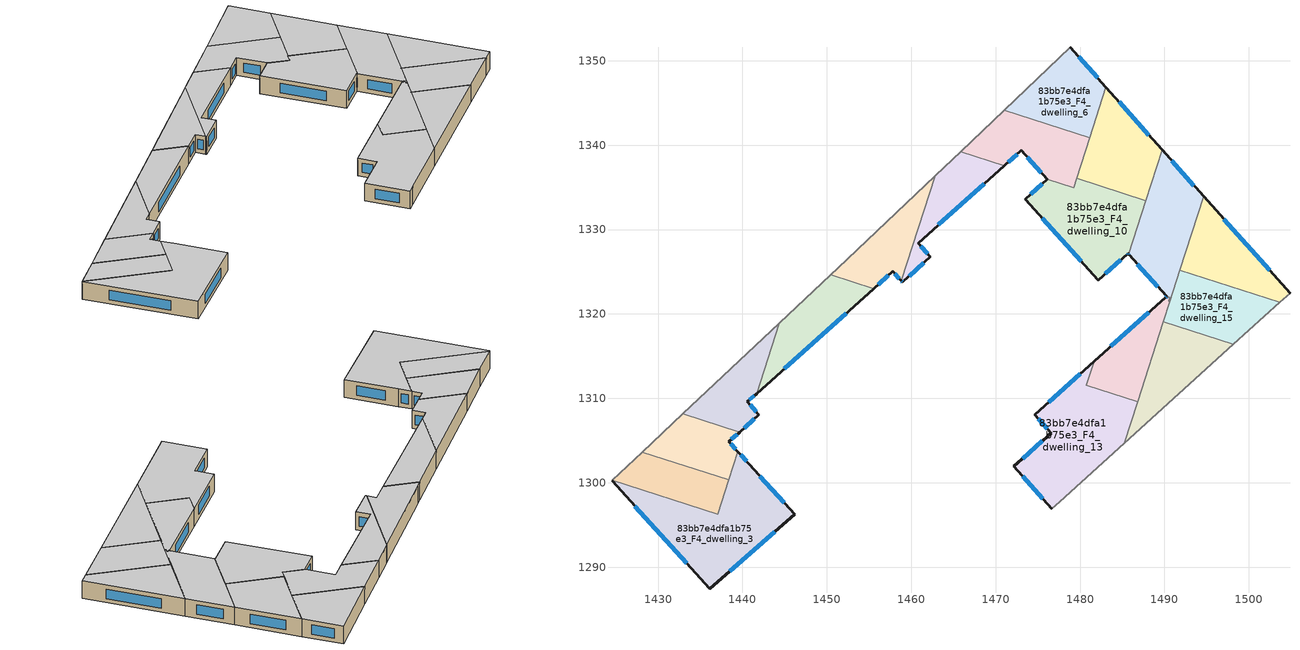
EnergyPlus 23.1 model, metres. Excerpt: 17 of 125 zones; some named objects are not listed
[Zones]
83bb7e4dfa1b75e3_F4_dwelling_0
 floor to 83bb7e4dfa1b75e3_F3_dwelling_0 (EU_floor_Construction): 1444.35,1318.87 1441.67,1310.55 1440.58,1309.58 1441.95,1308.05 1439.66,1306 1432.96,1308.16 z12
 wall outside (EU_wall_Construction): 1439.66,1306 1441.95,1308.05 1440.58,1309.58 1441.67,1310.55 z12:15
 wall to 83bb7e4dfa1b75e3_F4_dwelling_5 (EU_wall_Construction): 1441.67,1310.55 1444.35,1318.87 z12:15
 wall to 83bb7e4dfa1b75e3_F4_dwelling_1 (EU_wall_Construction): 1432.96,1308.16 1439.66,1306 z12:15
 wall adiabatic (EU_wall_Construction): 1444.35,1318.87 1432.96,1308.16 z12:15
 window (EU_Window_Construction): 1440.84,1309.8 1441.42,1310.32 / 1441.63,1308.41 1440.9,1309.22 / 1440.2,1306.48 1441.41,1307.57 z12.7:14.3
 ceiling to 83bb7e4dfa1b75e3_F5_dwelling_0 (EU_floor_Construction): 1441.95,1308.05 1440.58,1309.58 1441.67,1310.55 1444.35,1318.87 1432.96,1308.16 1439.66,1306 z15
83bb7e4dfa1b75e3_F4_dwelling_1
 floor to 83bb7e4dfa1b75e3_F3_dwelling_1 (EU_floor_Construction): 1439.66,1306 1438.39,1304.87 1439.46,1303.68 1438.39,1300.35 1428.15,1303.64 1432.96,1308.16 z12
 wall outside (EU_wall_Construction): 1439.46,1303.68 1438.39,1304.87 1439.66,1306 z12:15
 wall to 83bb7e4dfa1b75e3_F4_dwelling_2 (EU_wall_Construction): 1428.15,1303.64 1438.39,1300.35 z12:15
 wall adiabatic (EU_wall_Construction): 1432.96,1308.16 1428.15,1303.64 z12:15
 wall to 83bb7e4dfa1b75e3_F4_dwelling_3 (EU_wall_Construction): 1438.39,1300.35 1439.46,1303.68 z12:15
 window (EU_Window_Construction): 1438.69,1305.14 1439.36,1305.74 / 1439.21,1303.96 1438.64,1304.59 z12.7:14.3
 ceiling to 83bb7e4dfa1b75e3_F5_dwelling_1 (EU_floor_Construction): 1438.39,1300.35 1439.46,1303.68 1438.39,1304.87 1439.66,1306 1432.96,1308.16 1428.15,1303.64 z15
83bb7e4dfa1b75e3_F4_dwelling_10
 floor to 83bb7e4dfa1b75e3_F3_dwelling_10 (EU_floor_Construction): 1487.79,1333.43 1485.75,1327.07 1485.67,1327.15 1482.18,1324.01 1473.52,1333.61 1476.14,1335.95 1479.24,1334.95 1479.6,1336.07 z12
 wall outside (EU_wall_Construction): 1476.14,1335.95 1473.52,1333.61 1482.18,1324.01 1485.67,1327.15 1485.75,1327.07 z12:15
 wall to 83bb7e4dfa1b75e3_F4_dwelling_9 (EU_wall_Construction): 1487.79,1333.43 1479.6,1336.07 z12:15
 wall to 83bb7e4dfa1b75e3_F4_dwelling_7 (EU_wall_Construction): 1479.6,1336.07 1479.24,1334.95 1476.14,1335.95 z12:15
 wall to 83bb7e4dfa1b75e3_F4_dwelling_11 (EU_wall_Construction): 1485.75,1327.07 1485.76,1327.12 1487.79,1333.43 z12:15
 window (EU_Window_Construction): 1485.69,1327.13 1485.73,1327.09 / 1483,1324.75 1484.85,1326.41 / 1475.55,1331.35 1480.14,1326.26 / 1475.52,1335.4 1474.14,1334.16 z12.7:14.3
 ceiling to 83bb7e4dfa1b75e3_F5_dwelling_10 (EU_floor_Construction): 1485.75,1327.07 1487.79,1333.43 1479.6,1336.07 1479.24,1334.95 1476.14,1335.95 1473.52,1333.61 1482.18,1324.01 1485.67,1327.15 z15
83bb7e4dfa1b75e3_F4_dwelling_11
 floor to 83bb7e4dfa1b75e3_F3_dwelling_11 (EU_floor_Construction): 1489.72,1339.43 1494.64,1333.92 1490.63,1321.43 1490.51,1321.56 1490.62,1321.89 1490.46,1322.06 1490.24,1321.86 1490.14,1321.97 1490.25,1322.07 1485.75,1327.07 1485.76,1327.12 z12
 wall outside (EU_wall_Construction): 1485.75,1327.07 1490.25,1322.07 1490.14,1321.97 / 1494.64,1333.92 1489.72,1339.43 z12:15
 wall to 83bb7e4dfa1b75e3_F4_dwelling_12 (EU_wall_Construction): 1490.14,1321.97 1490.24,1321.86 1490.46,1322.06 1490.62,1321.89 1490.51,1321.56 1490.63,1321.43 z12:15
 wall to 83bb7e4dfa1b75e3_F4_dwelling_14 (EU_wall_Construction): 1491.83,1325.17 1494.64,1333.92 z12:15
 wall to 83bb7e4dfa1b75e3_F4_dwelling_15 (EU_wall_Construction): 1490.63,1321.43 1491.83,1325.17 z12:15
 wall to 83bb7e4dfa1b75e3_F4_dwelling_9 (EU_wall_Construction): 1489.72,1339.43 1487.79,1333.44 z12:15
 window (EU_Window_Construction): 1490.23,1322.05 1490.17,1322 / 1486.8,1325.89 1489.19,1323.25 / 1493.49,1335.21 1490.88,1338.13 z12.7:14.3
 ceiling to 83bb7e4dfa1b75e3_F5_dwelling_11 (EU_floor_Construction): 1490.63,1321.43 1494.64,1333.92 1489.72,1339.43 1485.76,1327.12 1485.75,1327.07 1490.25,1322.07 1490.14,1321.97 1490.24,1321.86 1490.46,1322.06 1490.62,1321.89 1490.51,1321.56 z15
83bb7e4dfa1b75e3_F4_dwelling_12
 floor to 83bb7e4dfa1b75e3_F3_dwelling_12 (EU_floor_Construction): 1490.46,1322.06 1490.62,1321.89 1490.51,1321.56 1490.63,1321.43 1486.83,1309.62 1480.76,1311.57 1481.66,1314.38 1490.14,1321.97 1490.24,1321.86 z12
 wall outside (EU_wall_Construction): 1490.14,1321.97 1481.66,1314.38 z12:15
 wall to 83bb7e4dfa1b75e3_F4_dwelling_13 (EU_wall_Construction): 1481.66,1314.38 1480.76,1311.57 1486.83,1309.62 z12:15
 wall to 83bb7e4dfa1b75e3_F4_dwelling_16 (EU_wall_Construction): 1486.83,1309.62 1489.86,1319.06 z12:15
 wall to 83bb7e4dfa1b75e3_F4_dwelling_15 (EU_wall_Construction): 1489.86,1319.06 1490.63,1321.43 z12:15
 window (EU_Window_Construction): 1488.15,1320.19 1483.66,1316.16 z12.7:14.3
 ceiling to 83bb7e4dfa1b75e3_F5_dwelling_12 (EU_floor_Construction): 1486.83,1309.62 1490.63,1321.43 1490.51,1321.56 1490.62,1321.89 1490.46,1322.06 1490.24,1321.86 1490.14,1321.97 1481.66,1314.38 1480.76,1311.57 z15
83bb7e4dfa1b75e3_F4_dwelling_13
 floor to 83bb7e4dfa1b75e3_F3_dwelling_13 (EU_floor_Construction): 1486.83,1309.62 1485.24,1304.67 1477.6,1297.75 1476.67,1296.91 1472.15,1301.93 1476.58,1305.89 1474.62,1308.06 1481.66,1314.38 1480.76,1311.57 z12
 wall outside (EU_wall_Construction): 1481.66,1314.38 1474.62,1308.06 1476.58,1305.89 1472.15,1301.93 1476.67,1296.91 z12:15
 wall adiabatic (EU_wall_Construction): 1476.67,1296.91 1477.6,1297.75 1485.24,1304.67 z12:15
 wall to 83bb7e4dfa1b75e3_F4_dwelling_16 (EU_wall_Construction): 1485.24,1304.67 1486.83,1309.62 z12:15
 window (EU_Window_Construction): 1473.21,1300.75 1475.61,1298.09 / 1475.54,1304.96 1473.19,1302.86 / 1475.08,1307.55 1476.12,1306.4 / 1480.01,1312.89 1476.27,1309.54 z12.7:14.3
 ceiling to 83bb7e4dfa1b75e3_F5_dwelling_13 (EU_floor_Construction): 1485.24,1304.67 1486.83,1309.62 1480.76,1311.57 1481.66,1314.38 1474.62,1308.06 1476.58,1305.89 1472.15,1301.93 1476.67,1296.91 1477.6,1297.75 z15
83bb7e4dfa1b75e3_F4_dwelling_14
 floor to 83bb7e4dfa1b75e3_F3_dwelling_14 (EU_floor_Construction): 1494.64,1333.92 1504.88,1322.46 1503.66,1321.36 1491.83,1325.17 z12
 wall outside (EU_wall_Construction): 1504.88,1322.46 1494.64,1333.92 z12:15
 wall adiabatic (EU_wall_Construction): 1503.66,1321.36 1504.88,1322.46 z12:15
 wall to 83bb7e4dfa1b75e3_F4_dwelling_15 (EU_wall_Construction): 1491.83,1325.17 1503.66,1321.36 z12:15
 window (EU_Window_Construction): 1502.48,1325.16 1497.05,1331.23 z12.7:14.3
 ceiling to 83bb7e4dfa1b75e3_F5_dwelling_14 (EU_floor_Construction): 1504.88,1322.46 1494.64,1333.92 1491.83,1325.17 1503.66,1321.36 z15
83bb7e4dfa1b75e3_F4_dwelling_15
 floor to 83bb7e4dfa1b75e3_F3_dwelling_15 (EU_floor_Construction): 1503.66,1321.36 1498.17,1316.38 1489.86,1319.06 1491.83,1325.17 z12
 wall adiabatic (EU_wall_Construction): 1498.17,1316.38 1503.66,1321.36 z12:15
 wall to 83bb7e4dfa1b75e3_F4_dwelling_16 (EU_wall_Construction): 1489.86,1319.06 1498.17,1316.38 z12:15
 ceiling to 83bb7e4dfa1b75e3_F5_dwelling_15 (EU_floor_Construction): 1503.66,1321.36 1491.83,1325.17 1489.86,1319.06 1498.17,1316.38 z15
83bb7e4dfa1b75e3_F4_dwelling_16
 floor to 83bb7e4dfa1b75e3_F3_dwelling_16 (EU_floor_Construction): 1498.17,1316.38 1485.24,1304.67 1489.86,1319.06 z12
 wall adiabatic (EU_wall_Construction): 1485.24,1304.67 1498.17,1316.38 z12:15
 ceiling to 83bb7e4dfa1b75e3_F5_dwelling_16 (EU_floor_Construction): 1498.17,1316.38 1489.86,1319.06 1485.24,1304.67 z15
83bb7e4dfa1b75e3_F4_dwelling_2
 floor to 83bb7e4dfa1b75e3_F3_dwelling_2 (EU_floor_Construction): 1438.39,1300.35 1437.09,1296.29 1424.6,1300.3 1428.15,1303.64 z12
 wall to 83bb7e4dfa1b75e3_F4_dwelling_3 (EU_wall_Construction): 1424.6,1300.3 1437.09,1296.29 1438.39,1300.35 z12:15
 wall adiabatic (EU_wall_Construction): 1428.15,1303.64 1424.6,1300.3 z12:15
 ceiling to 83bb7e4dfa1b75e3_F5_dwelling_2 (EU_floor_Construction): 1437.09,1296.29 1438.39,1300.35 1428.15,1303.64 1424.6,1300.3 z15
83bb7e4dfa1b75e3_F4_dwelling_3
 floor to 83bb7e4dfa1b75e3_F3_dwelling_3 (EU_floor_Construction): 1440.82,1302.17 1446.19,1296.24 1436.11,1287.46 1424.54,1300.24 1424.6,1300.3 1437.09,1296.29 1439.46,1303.68 z12
 wall outside (EU_wall_Construction): 1424.54,1300.24 1436.11,1287.46 1446.19,1296.24 1440.82,1302.17 1439.46,1303.68 z12:15
 wall adiabatic (EU_wall_Construction): 1424.6,1300.3 1424.54,1300.24 z12:15
 window (EU_Window_Construction): 1440.5,1302.53 1439.78,1303.33 / 1444.93,1297.63 1442.08,1300.78 / 1438.48,1289.52 1443.82,1294.17 / 1427.26,1297.24 1433.4,1290.46 z12.7:14.3
 ceiling to 83bb7e4dfa1b75e3_F5_dwelling_3 (EU_floor_Construction): 1446.19,1296.24 1440.82,1302.17 1439.46,1303.68 1437.09,1296.29 1424.6,1300.3 1424.54,1300.24 1436.11,1287.46 z15
83bb7e4dfa1b75e3_F4_dwelling_4
 floor to 83bb7e4dfa1b75e3_F3_dwelling_4 (EU_floor_Construction): 1462.84,1336.37 1458.84,1323.93 1457.84,1325.04 1455.57,1323 1450.47,1324.64 1451.28,1325.4 z12
 wall outside (EU_wall_Construction): 1455.57,1323 1457.84,1325.04 1458.84,1323.93 z12:15
 wall to 83bb7e4dfa1b75e3_F4_dwelling_8 (EU_wall_Construction): 1458.84,1323.93 1462.84,1336.37 z12:15
 wall to 83bb7e4dfa1b75e3_F4_dwelling_5 (EU_wall_Construction): 1450.47,1324.64 1455.57,1323 z12:15
 wall adiabatic (EU_wall_Construction): 1462.84,1336.37 1451.28,1325.4 1450.47,1324.64 z12:15
 window (EU_Window_Construction): 1458.07,1324.78 1458.6,1324.19 / 1456.1,1323.48 1457.3,1324.56 z12.7:14.3
 ceiling to 83bb7e4dfa1b75e3_F5_dwelling_4 (EU_floor_Construction): 1458.84,1323.93 1462.84,1336.37 1451.28,1325.4 1450.47,1324.64 1455.57,1323 1457.84,1325.04 z15
83bb7e4dfa1b75e3_F4_dwelling_5
 floor to 83bb7e4dfa1b75e3_F3_dwelling_5 (EU_floor_Construction): 1455.57,1323 1441.67,1310.55 1444.35,1318.87 1450.47,1324.64 z12
 wall outside (EU_wall_Construction): 1441.67,1310.55 1455.57,1323 z12:15
 wall adiabatic (EU_wall_Construction): 1450.47,1324.64 1444.35,1318.87 z12:15
 window (EU_Window_Construction): 1444.93,1313.48 1452.3,1320.08 z12.7:14.3
 ceiling to 83bb7e4dfa1b75e3_F5_dwelling_5 (EU_floor_Construction): 1455.57,1323 1450.47,1324.64 1444.35,1318.87 1441.67,1310.55 z15
83bb7e4dfa1b75e3_F4_dwelling_6
 floor to 83bb7e4dfa1b75e3_F3_dwelling_6 (EU_floor_Construction): 1478.86,1351.58 1483.07,1346.87 1481.14,1340.85 1471,1344.12 z12
 wall outside (EU_wall_Construction): 1483.07,1346.87 1478.86,1351.58 z12:15
 wall to 83bb7e4dfa1b75e3_F4_dwelling_7 (EU_wall_Construction): 1471,1344.12 1481.14,1340.85 z12:15
 wall adiabatic (EU_wall_Construction): 1478.86,1351.58 1471,1344.12 z12:15
 wall to 83bb7e4dfa1b75e3_F4_dwelling_9 (EU_wall_Construction): 1481.14,1340.85 1483.07,1346.87 z12:15
 window (EU_Window_Construction): 1482.08,1347.97 1479.85,1350.47 z12.7:14.3
 ceiling to 83bb7e4dfa1b75e3_F5_dwelling_6 (EU_floor_Construction): 1481.14,1340.85 1483.07,1346.87 1478.86,1351.58 1471,1344.12 z15
83bb7e4dfa1b75e3_F4_dwelling_7
 floor to 83bb7e4dfa1b75e3_F3_dwelling_7 (EU_floor_Construction): 1481.14,1340.85 1479.24,1334.95 1476.14,1335.95 1473.05,1339.37 1471.05,1337.58 1465.87,1339.25 1471,1344.12 z12
 wall outside (EU_wall_Construction): 1471.05,1337.58 1473.05,1339.37 1476.14,1335.95 z12:15
 wall adiabatic (EU_wall_Construction): 1471,1344.12 1465.87,1339.25 z12:15
 wall to 83bb7e4dfa1b75e3_F4_dwelling_8 (EU_wall_Construction): 1465.87,1339.25 1471.05,1337.58 z12:15
 wall to 83bb7e4dfa1b75e3_F4_dwelling_9 (EU_wall_Construction): 1479.6,1336.07 1481.14,1340.85 z12:15
 window (EU_Window_Construction): 1473.77,1338.57 1475.41,1336.75 / 1471.52,1338 1472.58,1338.95 z12.7:14.3
 ceiling to 83bb7e4dfa1b75e3_F5_dwelling_7 (EU_floor_Construction): 1479.24,1334.95 1481.14,1340.85 1471,1344.12 1465.87,1339.25 1471.05,1337.58 1473.05,1339.37 1476.14,1335.95 z15
83bb7e4dfa1b75e3_F4_dwelling_8
 floor to 83bb7e4dfa1b75e3_F3_dwelling_8 (EU_floor_Construction): 1471.05,1337.58 1460.81,1328.4 1462.28,1326.76 1458.97,1323.79 1458.88,1323.88 1458.84,1323.93 1462.84,1336.37 1462.91,1336.44 1465.87,1339.25 z12
 wall outside (EU_wall_Construction): 1458.84,1323.93 1458.88,1323.88 1458.97,1323.79 1462.28,1326.76 1460.81,1328.4 1471.05,1337.58 z12:15
 wall adiabatic (EU_wall_Construction): 1465.87,1339.25 1462.91,1336.44 1462.84,1336.37 z12:15
 window (EU_Window_Construction): 1463.21,1330.55 1468.65,1335.42 / 1461.94,1327.14 1461.15,1328.01 / 1459.75,1324.48 1461.5,1326.06 / 1458.9,1323.86 1458.95,1323.81 z12.7:14.3
 ceiling to 83bb7e4dfa1b75e3_F5_dwelling_8 (EU_floor_Construction): 1462.28,1326.76 1460.81,1328.4 1471.05,1337.58 1465.87,1339.25 1462.91,1336.44 1462.84,1336.37 1458.84,1323.93 1458.88,1323.88 1458.97,1323.79 z15
83bb7e4dfa1b75e3_F4_dwelling_9
 floor to 83bb7e4dfa1b75e3_F3_dwelling_9 (EU_floor_Construction): 1483.07,1346.87 1489.72,1339.43 1487.79,1333.43 1479.6,1336.07 z12
 wall outside (EU_wall_Construction): 1489.72,1339.43 1483.07,1346.87 z12:15
 window (EU_Window_Construction): 1488.16,1341.17 1484.63,1345.12 z12.7:14.3
 ceiling to 83bb7e4dfa1b75e3_F5_dwelling_9 (EU_floor_Construction): 1487.79,1333.43 1489.72,1339.43 1483.07,1346.87 1479.6,1336.07 z15
[Building]
EU S2 Campaign: North Axis=0; Terrain=City; Solar Distribution=FullExterior
[Site:Location]
Budapest.Ferenc.Liszt.Intl.AP: Latitude=47.437; Longitude=19.256; Time Zone=1; Elevation=185
[SizingPeriod:WeatherFileDays]
AnnualSizingPeriod: Begin Month=1; Begin Day of Month=1; End Month=12; End Day of Month=31; Day of Week for Start Day=Monday; Use Weather File Daylight Saving Period=No; Use Weather File Rain and Snow Indicators=No
[MATERIAL]
EU_InternalMass_Material: Roughness=MediumRough; Thickness=0.1; Conductivity=1; Density=1800; Specific Heat=900; Thermal Absorptance=0.9; Solar Absorptance=0.7; Visible Absorptance=0.7
[MATERIAL:NOMASS] Roughness=MediumRough; Thermal Absorptance=0.9; Solar Absorptance=0.7; Visible Absorptance=0.7
Name | Thermal Resistance
EU_wall_NoMass | 0.832559
EU_floor_NoMass | 0.872794
[WINDOWMATERIAL:SIMPLEGLAZINGSYSTEM]
EU_Window_SimpleGlazing: UFactor=2.79869; Solar Heat Gain Coefficient=0.75; Visible Transmittance=0.75
[CONSTRUCTION]
EU_wall_Construction: EU_wall_NoMass
EU_floor_Construction: EU_floor_NoMass
EU_Window_Construction: EU_Window_SimpleGlazing
EU_InternalMass_Construction: EU_InternalMass_Material
[ZONE] Type=1; Multiplier=1; Ceiling Height=autocalculate; Floor Area=autocalculate; Part of Total Floor Area=Yes
Name | Volume
83bb7e4dfa1b75e3_F4_dwelling_0 | 156.397
83bb7e4dfa1b75e3_F4_dwelling_1 | 152.724
83bb7e4dfa1b75e3_F4_dwelling_10 | 287.379
83bb7e4dfa1b75e3_F4_dwelling_11 | 247.821
83bb7e4dfa1b75e3_F4_dwelling_12 | 159.476
83bb7e4dfa1b75e3_F4_dwelling_13 | 359.166
83bb7e4dfa1b75e3_F4_dwelling_14 | 209.32
83bb7e4dfa1b75e3_F4_dwelling_15 | 203.758
83bb7e4dfa1b75e3_F4_dwelling_16 | 197.832
83bb7e4dfa1b75e3_F4_dwelling_2 | 152.732
83bb7e4dfa1b75e3_F4_dwelling_3 | 394.855
83bb7e4dfa1b75e3_F4_dwelling_4 | 168.516
83bb7e4dfa1b75e3_F4_dwelling_5 | 182.559
83bb7e4dfa1b75e3_F4_dwelling_6 | 203.644
83bb7e4dfa1b75e3_F4_dwelling_7 | 211.272
83bb7e4dfa1b75e3_F4_dwelling_8 | 150.378
83bb7e4dfa1b75e3_F4_dwelling_9 | 227.683
[INTERNALMASS] Construction=EU_InternalMass_Construction
Name | Zone or ZoneList | Surface Area
83bb7e4dfa1b75e3_F4_dwelling_0_EU_InternalMass | 83bb7e4dfa1b75e3_F4_dwelling_0 | 52.1332
83bb7e4dfa1b75e3_F4_dwelling_1_EU_InternalMass | 83bb7e4dfa1b75e3_F4_dwelling_1 | 50.9079
83bb7e4dfa1b75e3_F4_dwelling_2_EU_InternalMass | 83bb7e4dfa1b75e3_F4_dwelling_2 | 50.9104
83bb7e4dfa1b75e3_F4_dwelling_3_EU_InternalMass | 83bb7e4dfa1b75e3_F4_dwelling_3 | 131.617
83bb7e4dfa1b75e3_F4_dwelling_4_EU_InternalMass | 83bb7e4dfa1b75e3_F4_dwelling_4 | 56.172
83bb7e4dfa1b75e3_F4_dwelling_5_EU_InternalMass | 83bb7e4dfa1b75e3_F4_dwelling_5 | 60.8531
83bb7e4dfa1b75e3_F4_dwelling_6_EU_InternalMass | 83bb7e4dfa1b75e3_F4_dwelling_6 | 67.8814
83bb7e4dfa1b75e3_F4_dwelling_7_EU_InternalMass | 83bb7e4dfa1b75e3_F4_dwelling_7 | 70.4272
83bb7e4dfa1b75e3_F4_dwelling_8_EU_InternalMass | 83bb7e4dfa1b75e3_F4_dwelling_8 | 50.1259
83bb7e4dfa1b75e3_F4_dwelling_9_EU_InternalMass | 83bb7e4dfa1b75e3_F4_dwelling_9 | 75.8942
83bb7e4dfa1b75e3_F4_dwelling_10_EU_InternalMass | 83bb7e4dfa1b75e3_F4_dwelling_10 | 95.796
83bb7e4dfa1b75e3_F4_dwelling_11_EU_InternalMass | 83bb7e4dfa1b75e3_F4_dwelling_11 | 82.608
83bb7e4dfa1b75e3_F4_dwelling_12_EU_InternalMass | 83bb7e4dfa1b75e3_F4_dwelling_12 | 53.1588
83bb7e4dfa1b75e3_F4_dwelling_13_EU_InternalMass | 83bb7e4dfa1b75e3_F4_dwelling_13 | 119.721
83bb7e4dfa1b75e3_F4_dwelling_14_EU_InternalMass | 83bb7e4dfa1b75e3_F4_dwelling_14 | 69.7731
83bb7e4dfa1b75e3_F4_dwelling_15_EU_InternalMass | 83bb7e4dfa1b75e3_F4_dwelling_15 | 67.9194
83bb7e4dfa1b75e3_F4_dwelling_16_EU_InternalMass | 83bb7e4dfa1b75e3_F4_dwelling_16 | 65.9441
[OTHEREQUIPMENT] Fuel Type=Electricity; Design Level Calculation Method=Watts/Area; Power per Zone Floor Area=1; Fraction Latent=0; Fraction Radiant=0; Fraction Lost=0; Carbon Dioxide Generation Rate=0; EndUse Subcategory=EU_Step8_InternalGains
Name | Zone or ZoneList or Space or SpaceList | Schedule
EU_Step8_InternalGain_83bb7e4dfa1b75e3_F4_dwelling_0_f000 | 83bb7e4dfa1b75e3_F4_dwelling_0 | EU_Step8_GainSchedule_83bb7e4dfa1b75e3_F4_dwelling_0_f000
EU_Step8_InternalGain_83bb7e4dfa1b75e3_F4_dwelling_1_f000 | 83bb7e4dfa1b75e3_F4_dwelling_1 | EU_Step8_GainSchedule_83bb7e4dfa1b75e3_F4_dwelling_1_f000
EU_Step8_InternalGain_83bb7e4dfa1b75e3_F4_dwelling_2_f000 | 83bb7e4dfa1b75e3_F4_dwelling_2 | EU_Step8_GainSchedule_83bb7e4dfa1b75e3_F4_dwelling_2_f000
EU_Step8_InternalGain_83bb7e4dfa1b75e3_F4_dwelling_3_f000 | 83bb7e4dfa1b75e3_F4_dwelling_3 | EU_Step8_GainSchedule_83bb7e4dfa1b75e3_F4_dwelling_3_f000
EU_Step8_InternalGain_83bb7e4dfa1b75e3_F4_dwelling_4_f000 | 83bb7e4dfa1b75e3_F4_dwelling_4 | EU_Step8_GainSchedule_83bb7e4dfa1b75e3_F4_dwelling_4_f000
EU_Step8_InternalGain_83bb7e4dfa1b75e3_F4_dwelling_5_f000 | 83bb7e4dfa1b75e3_F4_dwelling_5 | EU_Step8_GainSchedule_83bb7e4dfa1b75e3_F4_dwelling_5_f000
EU_Step8_InternalGain_83bb7e4dfa1b75e3_F4_dwelling_6_f000 | 83bb7e4dfa1b75e3_F4_dwelling_6 | EU_Step8_GainSchedule_83bb7e4dfa1b75e3_F4_dwelling_6_f000
EU_Step8_InternalGain_83bb7e4dfa1b75e3_F4_dwelling_7_f000 | 83bb7e4dfa1b75e3_F4_dwelling_7 | EU_Step8_GainSchedule_83bb7e4dfa1b75e3_F4_dwelling_7_f000
EU_Step8_InternalGain_83bb7e4dfa1b75e3_F4_dwelling_8_f000 | 83bb7e4dfa1b75e3_F4_dwelling_8 | EU_Step8_GainSchedule_83bb7e4dfa1b75e3_F4_dwelling_8_f000
EU_Step8_InternalGain_83bb7e4dfa1b75e3_F4_dwelling_9_f000 | 83bb7e4dfa1b75e3_F4_dwelling_9 | EU_Step8_GainSchedule_83bb7e4dfa1b75e3_F4_dwelling_9_f000
EU_Step8_InternalGain_83bb7e4dfa1b75e3_F4_dwelling_10_f000 | 83bb7e4dfa1b75e3_F4_dwelling_10 | EU_Step8_GainSchedule_83bb7e4dfa1b75e3_F4_dwelling_10_f000
EU_Step8_InternalGain_83bb7e4dfa1b75e3_F4_dwelling_11_f000 | 83bb7e4dfa1b75e3_F4_dwelling_11 | EU_Step8_GainSchedule_83bb7e4dfa1b75e3_F4_dwelling_11_f000
EU_Step8_InternalGain_83bb7e4dfa1b75e3_F4_dwelling_12_f000 | 83bb7e4dfa1b75e3_F4_dwelling_12 | EU_Step8_GainSchedule_83bb7e4dfa1b75e3_F4_dwelling_12_f000
EU_Step8_InternalGain_83bb7e4dfa1b75e3_F4_dwelling_13_f000 | 83bb7e4dfa1b75e3_F4_dwelling_13 | EU_Step8_GainSchedule_83bb7e4dfa1b75e3_F4_dwelling_13_f000
EU_Step8_InternalGain_83bb7e4dfa1b75e3_F4_dwelling_14_f000 | 83bb7e4dfa1b75e3_F4_dwelling_14 | EU_Step8_GainSchedule_83bb7e4dfa1b75e3_F4_dwelling_14_f000
EU_Step8_InternalGain_83bb7e4dfa1b75e3_F4_dwelling_15_f000 | 83bb7e4dfa1b75e3_F4_dwelling_15 | EU_Step8_GainSchedule_83bb7e4dfa1b75e3_F4_dwelling_15_f000
EU_Step8_InternalGain_83bb7e4dfa1b75e3_F4_dwelling_16_f000 | 83bb7e4dfa1b75e3_F4_dwelling_16 | EU_Step8_GainSchedule_83bb7e4dfa1b75e3_F4_dwelling_16_f000
[ZONEVENTILATION:DESIGNFLOWRATE] Schedule=EU_AlwaysOn; Design Flow Rate Calculation Method=AirChanges/Hour; Air Changes per Hour=0.475469; Ventilation Type=Natural; Fan Pressure Rise=0; Fan Total Efficiency=1; Constant Term Coefficient=1; Temperature Term Coefficient=0; Velocity Term Coefficient=0; Velocity Squared Term Coefficient=0; Minimum Indoor Temperature=-100; Maximum Indoor Temperature=100; Delta Temperature=-100; Minimum Outdoor Temperature=-100; Maximum Outdoor Temperature=100; Maximum Wind Speed=40
Name | Zone or ZoneList or Space or SpaceList
EU_ConstantAir_83bb7e4dfa1b75e3_F4_dwelling_0 | 83bb7e4dfa1b75e3_F4_dwelling_0
EU_ConstantAir_83bb7e4dfa1b75e3_F4_dwelling_1 | 83bb7e4dfa1b75e3_F4_dwelling_1
EU_ConstantAir_83bb7e4dfa1b75e3_F4_dwelling_2 | 83bb7e4dfa1b75e3_F4_dwelling_2
EU_ConstantAir_83bb7e4dfa1b75e3_F4_dwelling_3 | 83bb7e4dfa1b75e3_F4_dwelling_3
EU_ConstantAir_83bb7e4dfa1b75e3_F4_dwelling_4 | 83bb7e4dfa1b75e3_F4_dwelling_4
EU_ConstantAir_83bb7e4dfa1b75e3_F4_dwelling_5 | 83bb7e4dfa1b75e3_F4_dwelling_5
EU_ConstantAir_83bb7e4dfa1b75e3_F4_dwelling_6 | 83bb7e4dfa1b75e3_F4_dwelling_6
EU_ConstantAir_83bb7e4dfa1b75e3_F4_dwelling_7 | 83bb7e4dfa1b75e3_F4_dwelling_7
EU_ConstantAir_83bb7e4dfa1b75e3_F4_dwelling_8 | 83bb7e4dfa1b75e3_F4_dwelling_8
EU_ConstantAir_83bb7e4dfa1b75e3_F4_dwelling_9 | 83bb7e4dfa1b75e3_F4_dwelling_9
EU_ConstantAir_83bb7e4dfa1b75e3_F4_dwelling_10 | 83bb7e4dfa1b75e3_F4_dwelling_10
EU_ConstantAir_83bb7e4dfa1b75e3_F4_dwelling_11 | 83bb7e4dfa1b75e3_F4_dwelling_11
EU_ConstantAir_83bb7e4dfa1b75e3_F4_dwelling_12 | 83bb7e4dfa1b75e3_F4_dwelling_12
EU_ConstantAir_83bb7e4dfa1b75e3_F4_dwelling_13 | 83bb7e4dfa1b75e3_F4_dwelling_13
EU_ConstantAir_83bb7e4dfa1b75e3_F4_dwelling_14 | 83bb7e4dfa1b75e3_F4_dwelling_14
EU_ConstantAir_83bb7e4dfa1b75e3_F4_dwelling_15 | 83bb7e4dfa1b75e3_F4_dwelling_15
EU_ConstantAir_83bb7e4dfa1b75e3_F4_dwelling_16 | 83bb7e4dfa1b75e3_F4_dwelling_16
[HVACTEMPLATE:ZONE:IDEALLOADSAIRSYSTEM] System Availability Schedule=EU_AlwaysOn; Maximum Heating Supply Air Temperature=50; Minimum Cooling Supply Air Temperature=13; Maximum Heating Supply Air Humidity Ratio=0.0156; Minimum Cooling Supply Air Humidity Ratio=0.0077; Heating Limit=NoLimit; Cooling Limit=NoLimit; Heating Availability Schedule=EU_AlwaysOn; Cooling Availability Schedule=EU_CoolingOff; Dehumidification Control Type=ConstantSensibleHeatRatio; Cooling Sensible Heat Ratio=0.7; Dehumidification Setpoint=60; Humidification Control Type=None; Humidification Setpoint=30; Outdoor Air Method=None; Outdoor Air Flow Rate per Person=0.00944; Outdoor Air Flow Rate per Zone Floor Area=0; Outdoor Air Flow Rate per Zone=0; Demand Controlled Ventilation Type=None; Outdoor Air Economizer Type=NoEconomizer; Heat Recovery Type=None; Sensible Heat Recovery Effectiveness=0.7; Latent Heat Recovery Effectiveness=0.65
Name | Template Thermostat
83bb7e4dfa1b75e3_F4_dwelling_0 | EU_HeatOnly_83bb7e4dfa1b75e3_F4_dwelling_0
83bb7e4dfa1b75e3_F4_dwelling_1 | EU_HeatOnly_83bb7e4dfa1b75e3_F4_dwelling_1
83bb7e4dfa1b75e3_F4_dwelling_2 | EU_HeatOnly_83bb7e4dfa1b75e3_F4_dwelling_2
83bb7e4dfa1b75e3_F4_dwelling_3 | EU_HeatOnly_83bb7e4dfa1b75e3_F4_dwelling_3
83bb7e4dfa1b75e3_F4_dwelling_4 | EU_HeatOnly_83bb7e4dfa1b75e3_F4_dwelling_4
83bb7e4dfa1b75e3_F4_dwelling_5 | EU_HeatOnly_83bb7e4dfa1b75e3_F4_dwelling_5
83bb7e4dfa1b75e3_F4_dwelling_6 | EU_HeatOnly_83bb7e4dfa1b75e3_F4_dwelling_6
83bb7e4dfa1b75e3_F4_dwelling_7 | EU_HeatOnly_83bb7e4dfa1b75e3_F4_dwelling_7
83bb7e4dfa1b75e3_F4_dwelling_8 | EU_HeatOnly_83bb7e4dfa1b75e3_F4_dwelling_8
83bb7e4dfa1b75e3_F4_dwelling_9 | EU_HeatOnly_83bb7e4dfa1b75e3_F4_dwelling_9
83bb7e4dfa1b75e3_F4_dwelling_10 | EU_HeatOnly_83bb7e4dfa1b75e3_F4_dwelling_10
83bb7e4dfa1b75e3_F4_dwelling_11 | EU_HeatOnly_83bb7e4dfa1b75e3_F4_dwelling_11
83bb7e4dfa1b75e3_F4_dwelling_12 | EU_HeatOnly_83bb7e4dfa1b75e3_F4_dwelling_12
83bb7e4dfa1b75e3_F4_dwelling_13 | EU_HeatOnly_83bb7e4dfa1b75e3_F4_dwelling_13
83bb7e4dfa1b75e3_F4_dwelling_14 | EU_HeatOnly_83bb7e4dfa1b75e3_F4_dwelling_14
83bb7e4dfa1b75e3_F4_dwelling_15 | EU_HeatOnly_83bb7e4dfa1b75e3_F4_dwelling_15
83bb7e4dfa1b75e3_F4_dwelling_16 | EU_HeatOnly_83bb7e4dfa1b75e3_F4_dwelling_16
[SIZING:ZONE] Zone Cooling Design Supply Air Temperature Input Method=SupplyAirTemperature; Zone Cooling Design Supply Air Temperature=13; Zone Heating Design Supply Air Temperature Input Method=SupplyAirTemperature; Zone Heating Design Supply Air Temperature=50; Zone Cooling Design Supply Air Humidity Ratio=0.008; Zone Heating Design Supply Air Humidity Ratio=0.008; Cooling Design Air Flow Method=DesignDay; Cooling Design Air Flow Rate=0; Cooling Minimum Air Flow per Zone Floor Area=0.000762; Cooling Minimum Air Flow=0; Cooling Minimum Air Flow Fraction=0.2; Heating Design Air Flow Method=DesignDay; Heating Design Air Flow Rate=0; Heating Maximum Air Flow per Zone Floor Area=0.002032; Heating Maximum Air Flow=0.141576; Heating Maximum Air Flow Fraction=0.3; Account for Dedicated Outdoor Air System=No; Dedicated Outdoor Air System Control Strategy=NeutralSupplyAir; Dedicated Outdoor Air Low Setpoint Temperature for Design=autosize; Dedicated Outdoor Air High Setpoint Temperature for Design=autosize; Zone Load Sizing Method=Sensible Load Only No Latent Load; Zone Latent Cooling Design Supply Air Humidity Ratio Input Method=HumidityRatioDifference; Zone Cooling Design Supply Air Humidity Ratio Difference=0.005; Zone Latent Heating Design Supply Air Humidity Ratio Input Method=HumidityRatioDifference; Zone Humidification Design Supply Air Humidity Ratio Difference=0.005
83bb7e4dfa1b75e3_F4_dwelling_0; 83bb7e4dfa1b75e3_F4_dwelling_1; 83bb7e4dfa1b75e3_F4_dwelling_2; 83bb7e4dfa1b75e3_F4_dwelling_3; 83bb7e4dfa1b75e3_F4_dwelling_4; 83bb7e4dfa1b75e3_F4_dwelling_5; 83bb7e4dfa1b75e3_F4_dwelling_6; 83bb7e4dfa1b75e3_F4_dwelling_7; 83bb7e4dfa1b75e3_F4_dwelling_8; 83bb7e4dfa1b75e3_F4_dwelling_9; 83bb7e4dfa1b75e3_F4_dwelling_10; 83bb7e4dfa1b75e3_F4_dwelling_11; 83bb7e4dfa1b75e3_F4_dwelling_12; 83bb7e4dfa1b75e3_F4_dwelling_13; 83bb7e4dfa1b75e3_F4_dwelling_14; 83bb7e4dfa1b75e3_F4_dwelling_15; 83bb7e4dfa1b75e3_F4_dwelling_16
[SCHEDULE:CONSTANT]
Name | Hourly Value
EU_AlwaysOn | 1
EU_CoolingOff | 0
[SCHEDULE:FILE] Column Number=1; Rows to Skip at Top=0; Number of Hours of Data=8760; Column Separator=Comma; Interpolate to Timestep=No; Minutes per Item=60; Adjust Schedule for Daylight Savings=Yes
Name | File
EU_Step8_GainSchedule_83bb7e4dfa1b75e3_F4_dwelling_0_f000 | ../../schedules/83bb7e4dfa1b75e3/83bb7e4dfa1b75e3_F4_dwelling_0_f000_gain.csv
EU_Step8_GainSchedule_83bb7e4dfa1b75e3_F4_dwelling_1_f000 | ../../schedules/83bb7e4dfa1b75e3/83bb7e4dfa1b75e3_F4_dwelling_1_f000_gain.csv
EU_Step8_GainSchedule_83bb7e4dfa1b75e3_F4_dwelling_2_f000 | ../../schedules/83bb7e4dfa1b75e3/83bb7e4dfa1b75e3_F4_dwelling_2_f000_gain.csv
EU_Step8_GainSchedule_83bb7e4dfa1b75e3_F4_dwelling_3_f000 | ../../schedules/83bb7e4dfa1b75e3/83bb7e4dfa1b75e3_F4_dwelling_3_f000_gain.csv
EU_Step8_GainSchedule_83bb7e4dfa1b75e3_F4_dwelling_4_f000 | ../../schedules/83bb7e4dfa1b75e3/83bb7e4dfa1b75e3_F4_dwelling_4_f000_gain.csv
EU_Step8_GainSchedule_83bb7e4dfa1b75e3_F4_dwelling_5_f000 | ../../schedules/83bb7e4dfa1b75e3/83bb7e4dfa1b75e3_F4_dwelling_5_f000_gain.csv
EU_Step8_GainSchedule_83bb7e4dfa1b75e3_F4_dwelling_6_f000 | ../../schedules/83bb7e4dfa1b75e3/83bb7e4dfa1b75e3_F4_dwelling_6_f000_gain.csv
EU_Step8_GainSchedule_83bb7e4dfa1b75e3_F4_dwelling_7_f000 | ../../schedules/83bb7e4dfa1b75e3/83bb7e4dfa1b75e3_F4_dwelling_7_f000_gain.csv
EU_Step8_GainSchedule_83bb7e4dfa1b75e3_F4_dwelling_8_f000 | ../../schedules/83bb7e4dfa1b75e3/83bb7e4dfa1b75e3_F4_dwelling_8_f000_gain.csv
EU_Step8_GainSchedule_83bb7e4dfa1b75e3_F4_dwelling_9_f000 | ../../schedules/83bb7e4dfa1b75e3/83bb7e4dfa1b75e3_F4_dwelling_9_f000_gain.csv
EU_Step8_GainSchedule_83bb7e4dfa1b75e3_F4_dwelling_10_f000 | ../../schedules/83bb7e4dfa1b75e3/83bb7e4dfa1b75e3_F4_dwelling_10_f000_gain.csv
EU_Step8_GainSchedule_83bb7e4dfa1b75e3_F4_dwelling_11_f000 | ../../schedules/83bb7e4dfa1b75e3/83bb7e4dfa1b75e3_F4_dwelling_11_f000_gain.csv
EU_Step8_GainSchedule_83bb7e4dfa1b75e3_F4_dwelling_12_f000 | ../../schedules/83bb7e4dfa1b75e3/83bb7e4dfa1b75e3_F4_dwelling_12_f000_gain.csv
EU_Step8_GainSchedule_83bb7e4dfa1b75e3_F4_dwelling_13_f000 | ../../schedules/83bb7e4dfa1b75e3/83bb7e4dfa1b75e3_F4_dwelling_13_f000_gain.csv
EU_Step8_GainSchedule_83bb7e4dfa1b75e3_F4_dwelling_14_f000 | ../../schedules/83bb7e4dfa1b75e3/83bb7e4dfa1b75e3_F4_dwelling_14_f000_gain.csv
EU_Step8_GainSchedule_83bb7e4dfa1b75e3_F4_dwelling_15_f000 | ../../schedules/83bb7e4dfa1b75e3/83bb7e4dfa1b75e3_F4_dwelling_15_f000_gain.csv
EU_Step8_GainSchedule_83bb7e4dfa1b75e3_F4_dwelling_16_f000 | ../../schedules/83bb7e4dfa1b75e3/83bb7e4dfa1b75e3_F4_dwelling_16_f000_gain.csv
